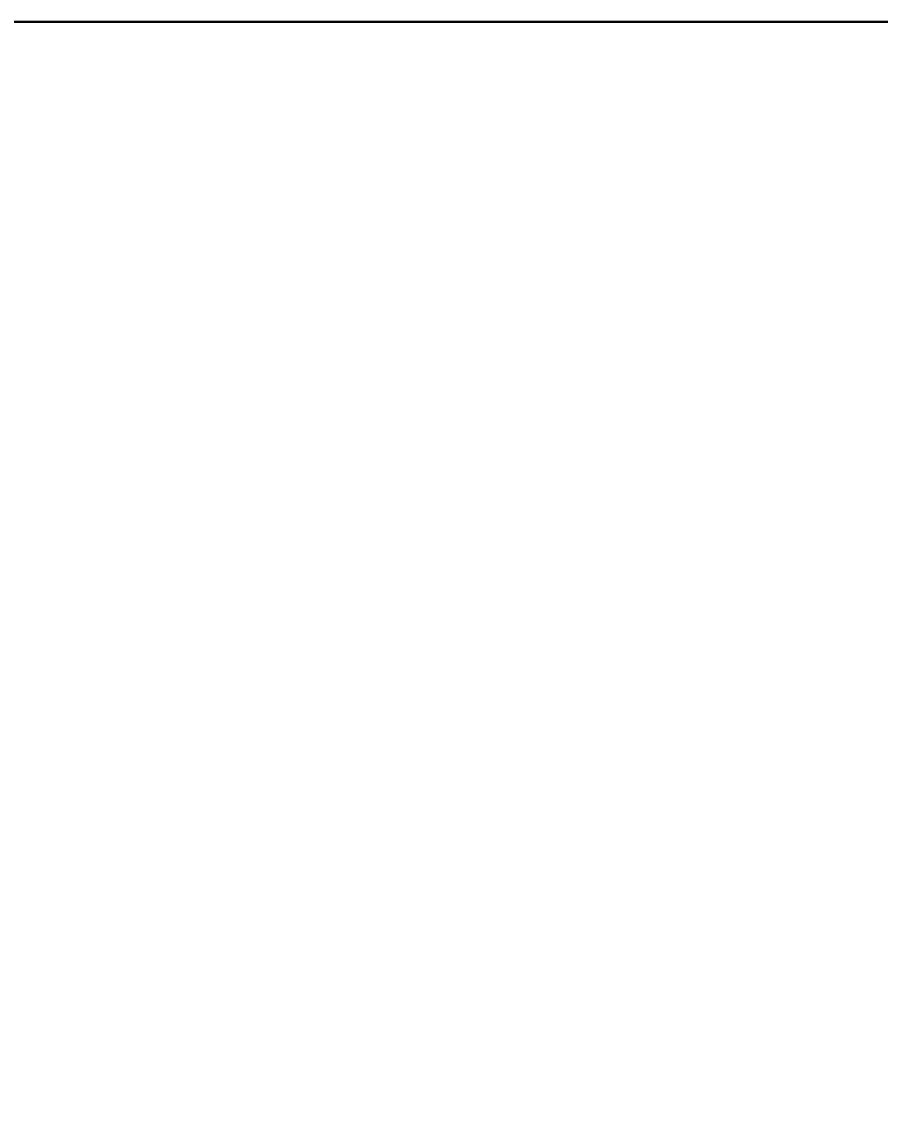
# Model space of a CAD drawing. Header units: metres. Extents: x 0 to 298, y 0 to 162.
# Drawn here: x 181.0143 to 181.1266, y 98.5253 to 98.6672 of the extents above; entities that cross this region are included whole.
import ezdxf

# ---------------------------------------------------------------- set-up
doc = ezdxf.new("R2010")
doc.units = ezdxf.units.M
doc.header["$MEASUREMENT"] = 0
doc.layers.add('BLK_1_FLR_0_CARPET_AREA', color=10, linetype='Continuous')
doc.layers.add('PATH_WAY', color=140, linetype='Continuous', plot=False)
doc.styles.add('working', font='timesbd.ttf', dxfattribs={"height": 0.25})
doc.dimstyles.new('new model', dxfattribs={"dimtxt": 0.25, "dimasz": 0.23, "dimexe": 0.1, "dimexo": 0.1, "dimgap": 0, "dimtad": 0, "dimtoh": 1, "dimzin": 1, "dimdsep": 46, "dimtxsty": 'working', "dimcen": 0.09, "dimse1": 1, "dimse2": 1, "dimclrd": 8, "dimclre": 8, "dimclrt": 3, "dimadec": 1, "dimazin": 0, "dimtfac": 1, "dimtofl": 0, "dimtmove": 0, "dimatfit": 3, "dimfxl": 0, "dimtolj": 1, "dimtzin": 0, "dimlwd": -1, "dimlwe": -1, "dimarcsym": 0})

# ---------------------------------------------------------------- blocks, each defined once
blk = doc.blocks.new('*D420')
at = {"layer": 'Defpoints', "color": 0, "lineweight": 35}
for p in [(179.42866, 98.66722), (179.42867, 96.45722), (181.30689, 96.45722)]:
    blk.add_point(p, dxfattribs=at)
at = {"layer": 'PATH_WAY', "color": 4}
for p, q in [((181.30689, 98.43722), (181.30689, 97.86722)), ((181.30689, 96.68722), (181.30689, 97.25722))]:
    blk.add_line(p, q, dxfattribs=at)
at = {"layer": 'PATH_WAY', "color": 4, "lineweight": 35}
for points in [[(181.26856, 98.43722), (181.34522, 98.43722), (181.30689, 98.66722)], [(181.26856, 96.68722), (181.34522, 96.68722), (181.30689, 96.45722)]]:
    blk.add_solid(points, dxfattribs=at)
at = {"layer": 'PATH_WAY', "color": 4, "lineweight": 30, "insert": (181.30689, 97.56222), "char_height": 0.25, "attachment_point": 5, "rotation": 90, "style": 'working'}
blk.add_mtext('\\A1;2.21', dxfattribs=at)

msp = doc.modelspace()

# ---------------------------------------------------------------- linework, layer by layer
at = {"layer": 'BLK_1_FLR_0_CARPET_AREA', "color": 15, "linetype": 'Continuous', "lineweight": 30}
msp.add_lwpolyline([(183.12038, 88.5422), (180.91038, 88.5422), (180.91038, 92.1272), (173.36464, 92.1272), (173.36464, 96.2272), (180.91038, 96.2272), (180.91038, 96.4572), (173.36408, 96.45658), (173.36408, 98.6672), (195.88203, 98.6672)], dxfattribs=at)

# ---------------------------------------------------------------- dimensions: what is measured, and where the dimension line sits
at = {"layer": 'PATH_WAY', "color": 4, "lineweight": 30}
dim = msp.add_linear_dim(base=(181.30689, 96.45722), p1=(179.42866, 98.66722), p2=(179.42867, 96.45722), angle=90, dimstyle='new model', override={"dimpost": '\\X', "dimclrd": 4, "dimclrt": 4}, dxfattribs=at)
dim.commit()
dim.dimension.update_dxf_attribs({"geometry": '*D420', "text_midpoint": (181.30689, 97.56222)})

doc.saveas('drawing.dxf')
